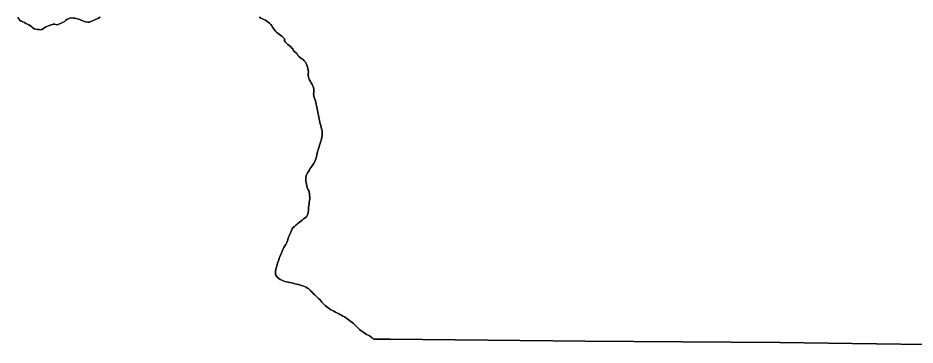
# Model space of a CAD drawing. Header units: inches. Extents: x 141448 to 685535, y 3466439 to 4099221.
# Drawn here: x 396077 to 403510, y 3674448 to 3677156 of the extents above; entities that cross this region are included whole.
import ezdxf

# ---------------------------------------------------------------- set-up
doc = ezdxf.new("R2010")
doc.units = ezdxf.units.IN
doc.header["$MEASUREMENT"] = 0
doc.layers.add('az_county', color=7, linetype='Continuous')

msp = doc.modelspace()

# ---------------------------------------------------------------- linework, layer by layer
at = {"layer": 'az_county'}
for points in [[(396758, 3677161.5), (396745.5, 3677155), (396733, 3677148.5), (396720.40625, 3677142), (396707.71875, 3677136), (396694.8125, 3677130.5), (396681.8125, 3677125.75), (396668.71875, 3677122), (396654.8125, 3677120.75), (396640.5, 3677122.25), (396626.71875, 3677125), (396614.71875, 3677132), (396602.09375, 3677138), (396588.8125, 3677142.5), (396575.40625, 3677146.5), (396561.8125, 3677150), (396548.09375, 3677153), (396534.21875, 3677155), (396520.3125, 3677155.75), (396506.3125, 3677154.5), (396493, 3677149.75), (396481.3125, 3677142.5), (396470.59375, 3677133.25), (396459.5, 3677124.5), (396447.5, 3677117.5), (396434.8125, 3677111.5), (396421.90625, 3677106), (396409, 3677100.75), (396395.59375, 3677098.5), (396383.21875, 3677105.5), (396369.5, 3677104.5), (396356.21875, 3677100), (396342.90625, 3677095.5), (396329.71875, 3677090.75), (396316.71875, 3677085.5), (396304.21875, 3677079.25), (396292.71875, 3677070.75), (396281.21875, 3677062.75), (396268.59375, 3677058.5), (396254.40625, 3677059), (396240.3125, 3677060.5), (396226, 3677062), (396212.71875, 3677065.75), (396201.5, 3677073.5), (396191.09375, 3677083.25), (396179.8125, 3677091.5), (396167.71875, 3677098.5), (396155.3125, 3677105), (396142.71875, 3677111), (396130.21875, 3677117.25), (396117.5, 3677123.5), (396104.5, 3677129.25), (396093.71875, 3677137.5), (396084.8125, 3677148), (396077, 3677160)], [(396077, 3677160), (396084.8125, 3677148), (396093.71875, 3677137.5), (396104.5, 3677129.25), (396117.5, 3677123.5), (396130.21875, 3677117.25), (396142.71875, 3677111), (396155.3125, 3677105), (396167.71875, 3677098.5), (396179.8125, 3677091.5), (396191.09375, 3677083.25), (396201.5, 3677073.5), (396212.71875, 3677065.75), (396226, 3677062), (396240.3125, 3677060.5), (396254.40625, 3677059), (396268.59375, 3677058.5), (396281.21875, 3677062.75), (396292.71875, 3677070.75), (396304.21875, 3677079.25), (396316.71875, 3677085.5), (396329.71875, 3677090.75), (396342.90625, 3677095.5), (396356.21875, 3677100), (396369.5, 3677104.5), (396383.21875, 3677105.5), (396395.59375, 3677098.5), (396409, 3677100.75), (396421.90625, 3677106), (396434.8125, 3677111.5), (396447.5, 3677117.5), (396459.5, 3677124.5), (396470.59375, 3677133.25), (396481.3125, 3677142.5), (396493, 3677149.75), (396506.3125, 3677154.5), (396520.3125, 3677155.75), (396534.21875, 3677155), (396548.09375, 3677153), (396561.8125, 3677150), (396575.40625, 3677146.5), (396588.8125, 3677142.5), (396602.09375, 3677138), (396614.71875, 3677132), (396626.71875, 3677125), (396640.5, 3677122.25), (396654.8125, 3677120.75), (396668.71875, 3677122), (396681.8125, 3677125.75), (396694.8125, 3677130.5), (396707.71875, 3677136), (396720.40625, 3677142), (396733, 3677148.5), (396745.5, 3677155), (396758, 3677161.5)], [(403990.59375, 3674448.5), (402388.78125, 3674469.25), (400776.46875, 3674481.5), (399159.9375, 3674495.75), (399022.03125, 3674497), (399013.25, 3674508), (399001.84375, 3674516.25), (398989.75, 3674523.5), (398977.4375, 3674530), (398965.125, 3674536.75), (398953.34375, 3674544.25), (398941.84375, 3674552), (398930.34375, 3674560.25), (398919.125, 3674568.5), (398908.03125, 3674577), (398897.34375, 3674586), (398887.34375, 3674595.5), (398878.03125, 3674606), (398868.34375, 3674616.25), (398857.9375, 3674625.5), (398847.25, 3674634.5), (398836.34375, 3674643.25), (398825.34375, 3674652), (398814.25, 3674660.5), (398803.34375, 3674669.25), (398781.34375, 3674681.5), (398769.03125, 3674688.25), (398756.84375, 3674695), (398744.53125, 3674701.75), (398732.25, 3674708.25), (398719.84375, 3674714.75), (398707.4375, 3674721.25), (398695.125, 3674727.75), (398682.84375, 3674734.5), (398670.625, 3674741.25), (398658.34375, 3674748.25), (398646.53125, 3674755.5), (398635.25, 3674763.75), (398624.75, 3674773), (398614.84375, 3674783), (398605.25, 3674793), (398595.84375, 3674803.5), (398586.75, 3674814), (398577.34375, 3674824.5), (398567.53125, 3674834.5), (398557.53125, 3674844), (398547.34375, 3674853.75), (398537.125, 3674863.25), (398526.9375, 3674872.75), (398516.84375, 3674882.5), (398506.75, 3674892), (398497.53125, 3674902.75), (398487.84375, 3674912.75), (398476.25, 3674920.25), (398463.84375, 3674927), (398451.25, 3674933), (398438.125, 3674938), (398424.75, 3674942), (398411.25, 3674945.75), (398397.75, 3674949.25), (398384.25, 3674952.75), (398370.625, 3674956.25), (398357.03125, 3674959.5), (398343.34375, 3674962.5), (398329.75, 3674965.25), (398316.03125, 3674968), (398302.34375, 3674971.25), (398288.84375, 3674975), (398275.4375, 3674979.25), (398262.53125, 3674984.5), (398250.03125, 3674990.75), (398238.03125, 3674998.5), (398227.75, 3675007.5), (398218.75, 3675019), (398212.34375, 3675031.5), (398210.53125, 3675044.75), (398211.9375, 3675058.75), (398214.84375, 3675073), (398217.75, 3675086.75), (398221.03125, 3675100.25), (398224.84375, 3675113.75), (398228.84375, 3675127), (398233.03125, 3675140.5), (398237.53125, 3675153.75), (398242.25, 3675166.75), (398247.34375, 3675179.75), (398252.625, 3675192.75), (398258.03125, 3675205.75), (398263.34375, 3675218.5), (398268.75, 3675231.5), (398274.34375, 3675244.25), (398280.53125, 3675257), (398287.9375, 3675268.75), (398295.34375, 3675280.5), (398301.53125, 3675293), (398307.34375, 3675305.75), (398312.53125, 3675318.75), (398317.125, 3675332), (398321.25, 3675345.5), (398325.84375, 3675358.5), (398331.25, 3675371.5), (398337.25, 3675384), (398343.53125, 3675396.5), (398350.34375, 3675409), (398358.125, 3675420.5), (398367.84375, 3675430.5), (398378.4375, 3675439.5), (398389.34375, 3675448.5), (398400.125, 3675457.25), (398411.03125, 3675466), (398422.03125, 3675474.5), (398433.03125, 3675483.25), (398444.03125, 3675492), (398455.75, 3675500), (398466.75, 3675508.5), (398474.625, 3675519.75), (398479.34375, 3675533.25), (398481.84375, 3675546.75), (398483.125, 3675560.75), (398484.03125, 3675574.75), (398485.4375, 3675588.75), (398487.03125, 3675602.5), (398488.84375, 3675616.5), (398491.25, 3675630.25), (398494.03125, 3675644), (398495.125, 3675658), (398494.625, 3675671.75), (398493.4375, 3675685.75), (398491.84375, 3675699.75), (398489.84375, 3675713.5), (398485.84375, 3675727), (398480.25, 3675739.75), (398473.84375, 3675752.25), (398469.53125, 3675765.5), (398466.84375, 3675779.25), (398464.53125, 3675793), (398462.84375, 3675807), (398461.53125, 3675821), (398462.25, 3675834.75), (398465.9375, 3675848.5), (398471.03125, 3675861.5), (398477.34375, 3675874), (398484.03125, 3675886), (398491.4375, 3675898), (398499.03125, 3675909.75), (398507.03125, 3675921.25), (398515.03125, 3675932.75), (398522.84375, 3675944.5), (398530.03125, 3675956.25), (398536.75, 3675968.5), (398542.84375, 3675981.25), (398547.75, 3675994.25), (398551.03125, 3676007.75), (398553.4375, 3676021.5), (398556.03125, 3676035.5), (398559.75, 3676049), (398563.84375, 3676062.25), (398568.03125, 3676075.5), (398572.34375, 3676089), (398576.53125, 3676102.25), (398580.625, 3676115.5), (398584.75, 3676129), (398588.75, 3676142.5), (398592.53125, 3676156), (398595.53125, 3676169.5), (398597.34375, 3676183.25), (398598.53125, 3676197.25), (398598.9375, 3676211.25), (398596.84375, 3676225), (398593.25, 3676238.5), (398589.625, 3676252), (398586.03125, 3676265.5), (398582.34375, 3676279), (398578.84375, 3676292.5), (398575.4375, 3676306), (398572.34375, 3676319.75), (398569.53125, 3676333.5), (398566.9375, 3676347.25), (398564.4375, 3676361), (398562.03125, 3676374.75), (398559.53125, 3676388.5), (398557.03125, 3676402.25), (398554.4375, 3676416), (398551.75, 3676429.75), (398548.84375, 3676443.5), (398545.53125, 3676457), (398541.53125, 3676470.5), (398537.03125, 3676483.75), (398532.75, 3676497), (398529.25, 3676510.5), (398526.9375, 3676524.25), (398527.4375, 3676538.25), (398528.75, 3676552.25), (398528.03125, 3676566), (398524.84375, 3676579.75), (398519.75, 3676593), (398513.75, 3676605.5), (398507.25, 3676618), (398500.53125, 3676630.25), (398494.03125, 3676642.5), (398487.84375, 3676655), (398483.34375, 3676668.5), (398482.75, 3676682.25), (398483.03125, 3676696.25), (398483.25, 3676710.25), (398482.125, 3676724.25), (398479.84375, 3676738), (398476.125, 3676751.5), (398471.53125, 3676764.75), (398465.625, 3676777.5), (398458.34375, 3676789.5), (398449.84375, 3676800.75), (398440.625, 3676811), (398428.75, 3676818), (398416.84375, 3676825.75), (398406.03125, 3676834.5), (398397.34375, 3676845.5), (398389.84375, 3676857.5), (398380.9375, 3676868), (398369.03125, 3676875.75), (398360.75, 3676886.5), (398354.625, 3676899), (398344.84375, 3676909), (398334.34375, 3676918.25), (398323.9375, 3676927.75), (398313.25, 3676937), (398302.53125, 3676946.5), (398292.71875, 3676956.25), (398285.3125, 3676967.25), (398285.40625, 3676982), (398277.21875, 3676992.5), (398266.21875, 3677001.5), (398254.8125, 3677010), (398243.8125, 3677018.75), (398232.59375, 3677027.25), (398221.59375, 3677036), (398211.5, 3677045.5), (398202.71875, 3677056), (398194.71875, 3677067.75), (398187.09375, 3677079.75), (398179.40625, 3677091.5), (398171.09375, 3677102.75), (398161.71875, 3677112.75), (398150.90625, 3677121.25), (398139.21875, 3677129), (398126.90625, 3677136), (398114.40625, 3677142.75), (398102.21875, 3677149.5), (398088.8125, 3677154.5), (398077.8125, 3677162.5)], [(398077.8125, 3677162.5), (398088.8125, 3677154.5), (398102.21875, 3677149.5), (398114.40625, 3677142.75), (398126.90625, 3677136), (398139.21875, 3677129), (398150.90625, 3677121.25), (398161.71875, 3677112.75), (398171.09375, 3677102.75), (398179.40625, 3677091.5), (398187.09375, 3677079.75), (398194.71875, 3677067.75), (398202.71875, 3677056), (398211.5, 3677045.5), (398221.59375, 3677036), (398232.59375, 3677027.25), (398243.8125, 3677018.75), (398254.8125, 3677010), (398266.21875, 3677001.5), (398277.21875, 3676992.5), (398285.40625, 3676982), (398285.3125, 3676967.25), (398292.71875, 3676956.25), (398302.53125, 3676946.5), (398313.25, 3676937), (398323.9375, 3676927.75), (398334.34375, 3676918.25), (398344.84375, 3676909), (398354.625, 3676899), (398360.75, 3676886.5), (398369.03125, 3676875.75), (398380.9375, 3676868), (398389.84375, 3676857.5), (398397.34375, 3676845.5), (398406.03125, 3676834.5), (398416.84375, 3676825.75), (398428.75, 3676818), (398440.625, 3676811), (398449.84375, 3676800.75), (398458.34375, 3676789.5), (398465.625, 3676777.5), (398471.53125, 3676764.75), (398476.125, 3676751.5), (398479.84375, 3676738), (398482.125, 3676724.25), (398483.25, 3676710.25), (398483.03125, 3676696.25), (398482.75, 3676682.25), (398483.34375, 3676668.5), (398487.84375, 3676655), (398494.03125, 3676642.5), (398500.53125, 3676630.25), (398507.25, 3676618), (398513.75, 3676605.5), (398519.75, 3676593), (398524.84375, 3676579.75), (398528.03125, 3676566), (398528.75, 3676552.25), (398527.4375, 3676538.25), (398526.9375, 3676524.25), (398529.25, 3676510.5), (398532.75, 3676497), (398537.03125, 3676483.75), (398541.53125, 3676470.5), (398545.53125, 3676457), (398548.84375, 3676443.5), (398551.75, 3676429.75), (398554.4375, 3676416), (398557.03125, 3676402.25), (398559.53125, 3676388.5), (398562.03125, 3676374.75), (398564.4375, 3676361), (398566.9375, 3676347.25), (398569.53125, 3676333.5), (398572.34375, 3676319.75), (398575.4375, 3676306), (398578.84375, 3676292.5), (398582.34375, 3676279), (398586.03125, 3676265.5), (398589.625, 3676252), (398593.25, 3676238.5), (398596.84375, 3676225), (398598.9375, 3676211.25), (398598.53125, 3676197.25), (398597.34375, 3676183.25), (398595.53125, 3676169.5), (398592.53125, 3676156), (398588.75, 3676142.5), (398584.75, 3676129), (398580.625, 3676115.5), (398576.53125, 3676102.25), (398572.34375, 3676089), (398568.03125, 3676075.5), (398563.84375, 3676062.25), (398559.75, 3676049), (398556.03125, 3676035.5), (398553.4375, 3676021.5), (398551.03125, 3676007.75), (398547.75, 3675994.25), (398542.84375, 3675981.25), (398536.75, 3675968.5), (398530.03125, 3675956.25), (398522.84375, 3675944.5), (398515.03125, 3675932.75), (398507.03125, 3675921.25), (398499.03125, 3675909.75), (398491.4375, 3675898), (398484.03125, 3675886), (398477.34375, 3675874), (398471.03125, 3675861.5), (398465.9375, 3675848.5), (398462.25, 3675834.75), (398461.53125, 3675821), (398462.84375, 3675807), (398464.53125, 3675793), (398466.84375, 3675779.25), (398469.53125, 3675765.5), (398473.84375, 3675752.25), (398480.25, 3675739.75), (398485.84375, 3675727), (398489.84375, 3675713.5), (398491.84375, 3675699.75), (398493.4375, 3675685.75), (398494.625, 3675671.75), (398495.125, 3675658), (398494.03125, 3675644), (398491.25, 3675630.25), (398488.84375, 3675616.5), (398487.03125, 3675602.5), (398485.4375, 3675588.75), (398484.03125, 3675574.75), (398483.125, 3675560.75), (398481.84375, 3675546.75), (398479.34375, 3675533.25), (398474.625, 3675519.75), (398466.75, 3675508.5), (398455.75, 3675500), (398444.03125, 3675492), (398433.03125, 3675483.25), (398422.03125, 3675474.5), (398411.03125, 3675466), (398400.125, 3675457.25), (398389.34375, 3675448.5), (398378.4375, 3675439.5), (398367.84375, 3675430.5), (398358.125, 3675420.5), (398350.34375, 3675409), (398343.53125, 3675396.5), (398337.25, 3675384), (398331.25, 3675371.5), (398325.84375, 3675358.5), (398321.25, 3675345.5), (398317.125, 3675332), (398312.53125, 3675318.75), (398307.34375, 3675305.75), (398301.53125, 3675293), (398295.34375, 3675280.5), (398287.9375, 3675268.75), (398280.53125, 3675257), (398274.34375, 3675244.25), (398268.75, 3675231.5), (398263.34375, 3675218.5), (398258.03125, 3675205.75), (398252.625, 3675192.75), (398247.34375, 3675179.75), (398242.25, 3675166.75), (398237.53125, 3675153.75), (398233.03125, 3675140.5), (398228.84375, 3675127), (398224.84375, 3675113.75), (398221.03125, 3675100.25), (398217.75, 3675086.75), (398214.84375, 3675073), (398211.9375, 3675058.75), (398210.53125, 3675044.75), (398212.34375, 3675031.5), (398218.75, 3675019), (398227.75, 3675007.5), (398238.03125, 3674998.5), (398250.03125, 3674990.75), (398262.53125, 3674984.5), (398275.4375, 3674979.25), (398288.84375, 3674975), (398302.34375, 3674971.25), (398316.03125, 3674968), (398329.75, 3674965.25), (398343.34375, 3674962.5), (398357.03125, 3674959.5), (398370.625, 3674956.25), (398384.25, 3674952.75), (398397.75, 3674949.25), (398411.25, 3674945.75), (398424.75, 3674942), (398438.125, 3674938), (398451.25, 3674933), (398463.84375, 3674927), (398476.25, 3674920.25), (398487.84375, 3674912.75), (398497.53125, 3674902.75), (398506.75, 3674892), (398516.84375, 3674882.5), (398526.9375, 3674872.75), (398537.125, 3674863.25), (398547.34375, 3674853.75), (398557.53125, 3674844), (398567.53125, 3674834.5), (398577.34375, 3674824.5), (398586.75, 3674814), (398595.84375, 3674803.5), (398605.25, 3674793), (398614.84375, 3674783), (398624.75, 3674773), (398635.25, 3674763.75), (398646.53125, 3674755.5), (398658.34375, 3674748.25), (398670.625, 3674741.25), (398682.84375, 3674734.5), (398695.125, 3674727.75), (398707.4375, 3674721.25), (398719.84375, 3674714.75), (398732.25, 3674708.25), (398744.53125, 3674701.75), (398756.84375, 3674695), (398769.03125, 3674688.25), (398781.34375, 3674681.5), (398803.34375, 3674669.25), (398814.25, 3674660.5), (398825.34375, 3674652), (398836.34375, 3674643.25), (398847.25, 3674634.5), (398857.9375, 3674625.5), (398868.34375, 3674616.25), (398878.03125, 3674606), (398887.34375, 3674595.5), (398897.34375, 3674586), (398908.03125, 3674577), (398919.125, 3674568.5), (398930.34375, 3674560.25), (398941.84375, 3674552), (398953.34375, 3674544.25), (398965.125, 3674536.75), (398977.4375, 3674530), (398989.75, 3674523.5), (399001.84375, 3674516.25), (399013.25, 3674508), (399022.03125, 3674497), (399159.9375, 3674495.75), (400776.46875, 3674481.5), (402388.78125, 3674469.25), (403990.59375, 3674448.5)]]:
    msp.add_lwpolyline(points, dxfattribs=at)

doc.saveas('drawing.dxf')
